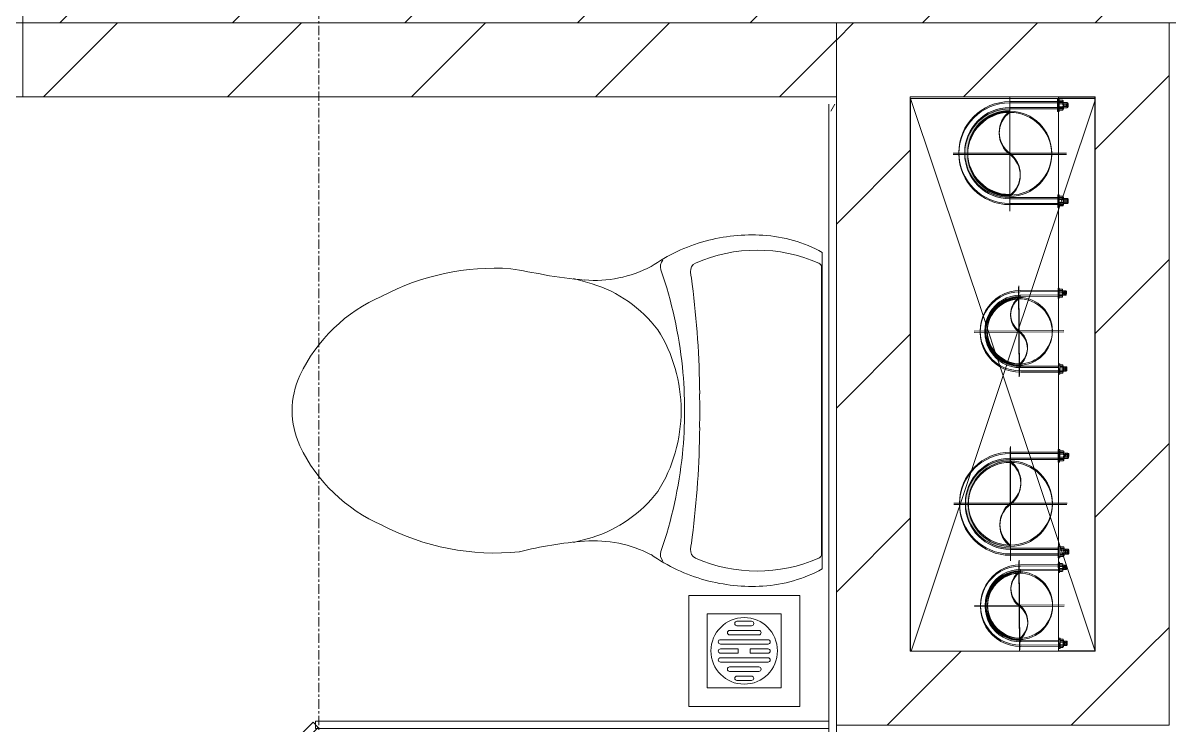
# Model space of a CAD drawing. Header units: millimetres. Extents: x 5359 to 218750, y -16347 to 109893.
# Drawn here: x 45553 to 47103, y 65887 to 66837 of the extents above; entities that cross this region are included whole.
import ezdxf

# ---------------------------------------------------------------- set-up
doc = ezdxf.new("R2010")
doc.units = ezdxf.units.MM
doc.linetypes.add('Grid Line', pattern=[22.225, 12.7, -3.175, 3.175, -3.175])
doc.linetypes.add('IMPORT-CENTER _3_', pattern=[10.16, 6.35, -1.27, 1.27, -1.27])
for name, color, linetype, lineweight in [('0-1', 7, 'Continuous', 5), ('0-2', 9, 'Continuous', 9), ('A-DETL-GENF-1', 9, 'Continuous', 9), ('A-DOOR-1', 9, 'Continuous', 9), ('A-FLOR-1', 9, 'Continuous', 9), ('A-GLAZ-CURT-1', 9, 'Continuous', 9), ('A-WALL-1', 53, 'Continuous', 18), ('A-WALL-2', 9, 'Continuous', 9), ('A-WALL-3', 113, 'Continuous', 18), ('A-WALL-PATT-1', 10, 'Continuous', 9), ('A-WALL-PATT-2', 9, 'Continuous', 9), ('A-WALL-PATT-3', 111, 'Continuous', 9), ('G-IMPT', 8, 'Continuous', 9), ('G-IMPT-1', 8, 'IMPORT-CENTER _3_', 9), ('I-WALL-1', 53, 'Continuous', 18), ('M-EQPM', 50, 'Continuous', 9), ('M-EQPM-1', 9, 'Continuous', 9), ('P-SANR-FIXT-1', 9, 'Continuous', 9), ('S-GRID-1', 1, 'Grid Line', 9)]:
    doc.layers.add(name, color=color, linetype=linetype, lineweight=lineweight)
pattern_1 = [(45, (0, 0), (-124.4508, 124.4508), [])]

# ---------------------------------------------------------------- blocks, each defined once
blk = doc.blocks.new('NCV_TKTC_KET CAU_rvt-1-TKCS_MB ĐỊNH VỊ CỔNG-HÀNG RÀO')
at = {"layer": 'A-FLOR-1'}
for p, q in [((46753, 66734.9), (47002.6, 66734.9)), ((46753, 65986.9), (46753, 66734.9))]:
    blk.add_line(p, q, dxfattribs=at)
blk = doc.blocks.new('DOOR_CW_01 CANH MO-PANEL KINH - DIG_02-800x2200-CỬA NHÔM KÍNH-401063-TKCS_MB ĐỊNH VỊ CỔNG-HÀNG RÀO')
at = {"layer": 'A-DETL-GENF-1'}
for p, q in [((-347, -182), (-347, -62)), ((-347, -62), (-307, -62)), ((-307, -62), (-307, -182)), ((-307, -182), (-347, -182)), ((-341, -196), (-341, -182)), ((-341, -182), (-313, -182)), ((-313, -182), (-313, -196)), ((-347, -196), (-341, -196)), ((-347, -638), (-347, -196)), ((-307, -196), (-313, -196)), ((-307, -196), (-307, -638)), ((-383.9, -611.2), (-377.3, -615.8)), ((-270.1, -611.2), (-276.7, -615.8)), ((-392, -637), (-392, -716.5)), ((-384, -699.5), (-384, -637)), ((-347, -638), (-341, -638)), ((-341, -652), (-341, -638)), ((-307, -638), (-313, -638)), ((-313, -638), (-313, -652)), ((-270, -699.5), (-270, -637)), ((-262, -637), (-262, -716.5)), ((-307, -652), (-347, -652)), ((-347, -652), (-347, -772)), ((-313, -652), (-341, -652)), ((-307, -772), (-307, -652)), ((-349, -692.2), (-349, -731.8)), ((-347, -692.2), (-349, -692.2)), ((-347, -692.2), (-347, -731.8)), ((-307, -692.2), (-307, -731.8)), ((-307, -692.2), (-305, -692.2)), ((-305, -692.2), (-305, -731.8)), ((-349, -703.5), (-380, -703.5)), ((-305, -703.5), (-274, -703.5)), ((-349, -720.5), (-388, -720.5)), ((-305, -720.5), (-266, -720.5)), ((-349, -731.8), (-347, -731.8)), ((-305, -731.8), (-307, -731.8)), ((-347, -772), (-307, -772))]:
    blk.add_line(p, q, dxfattribs=at)
blk.add_circle((-357, -60), 10, dxfattribs=at)
for centre, radius, start, end in [((-357, -60), 714, 268, 0), ((-347, -637), 45, 145, 180), ((-347, -637), 37, 145, 180), ((-307, -637), 37, 0, 35), ((-307, -637), 45, 360, 35), ((-380, -699.5), 4, 180, 270), ((-274, -699.5), 4, 270, 0), ((-388, -716.5), 4, 180, 270), ((-266, -716.5), 4, 270, 0)]:
    blk.add_arc(centre, radius, start, end, dxfattribs=at)
at = {"layer": 'A-DOOR-1'}
for p, q in [((-400, -50), (-400, 50)), ((-400, 50), (-350, 50)), ((-350, 50), (-350, 0)), ((350, 0), (350, 50)), ((350, 50), (400, 50)), ((400, 50), (400, -50)), ((-360, 0), (-360, -50)), ((-350, 0), (-360, 0)), ((360, 0), (350, 0)), ((360, -50), (360, 0)), ((-360, -50), (-400, -50)), ((-357, -50), (-332, -50)), ((400, -50), (360, -50))]:
    blk.add_line(p, q, dxfattribs=at)
blk = doc.blocks.new('TOILET - TOILET-400871-TKCS_MB ĐỊNH VỊ CỔNG-HÀNG RÀO')
at = {"layer": 'P-SANR-FIXT-1'}
for p, q in [((-171.7, 330.3), (-178.6, 355.5)), ((171.7, 330.3), (178.6, 355.5)), ((214.2, 19), (-214.2, 19)), ((194, 19.9), (-194, 19.9))]:
    blk.add_line(p, q, dxfattribs=at)
for centre, radius, start, end in [((0, 624.4), 111.7, 64.7718, 115.2282), ((45.1, 528.6), 217.6, 115.2282, 156.7784), ((-45.1, 528.6), 217.6, 23.2216, 64.7718), ((137.1, 461.2), 329.8, 152.3122, 185.6513), ((-137.1, 461.2), 329.8, 356.3165, 27.6878), ((-1948.3, 805.1), 2171.2, 349.1051, 350.319), ((-719.2, 297.5), 544.3, 4.5441, 13.9464), ((719.2, 297.5), 544.3, 169.7121, 175.4559), ((-343.5, 327.4), 167.3, 332.62, 4.5441), ((-0.4, 384), 179.5, 197.4036, 232.5964), ((0.4, 384), 179.5, 307.4036, 342.5964), ((343.5, 327.4), 167.3, 175.4559, 207.38), ((-4, 115.7), 233.6, 144.7853, 164.7039), ((4, 115.7), 233.6, 15.2961, 35.2147), ((-195, 224.1), 13.8, 71.0073, 129.3276), ((0.6, 792.1), 586.9, 251.0073, 264.1678), ((0, 416), 206.1, 237.9268, 270), ((0, 416), 206.1, 270, 302.0732), ((-0.6, 792.1), 586.9, 275.8322, 288.9927), ((195, 224.1), 13.8, 50.6724, 108.9927), ((0, 786.7), 581.5, 264.1678, 275.8322), ((-9.8, 107.2), 207.3, 156.2862, 203.7138), ((-189.1, 185.5), 11.7, 82.4212, 154.5895), ((178.9, 2951.3), 2778.4, 262.4212, 262.7649), ((-14.3, 1400.4), 1215.6, 262.593, 269.6026), ((14.3, 1400.4), 1215.6, 270.3974, 277.407), ((-178.9, 2951.3), 2778.4, 277.2351, 277.5788), ((189.1, 185.5), 11.7, 25.4105, 97.5788), ((9.8, 107.2), 207.3, 336.2862, 23.7138), ((1.9, 114.1), 239.7, 164.7039, 183.5487), ((0, 3462.8), 3278, 269.6026, 270.3974), ((-1.9, 114.1), 239.7, 356.4513, 15.2961), ((-46.1, 111.1), 191.6, 183.5487, 208.7191), ((46.1, 111.1), 191.6, 331.2809, 356.4513), ((-193.7, 26.4), 6.48, 203.7138, 267.6832), ((193.7, 26.4), 6.48, 272.3168, 336.2862)]:
    blk.add_arc(centre, radius, start, end, dxfattribs=at)
blk = doc.blocks.new('THU NUOC - THU NUOC-V23-TKCS_MB ĐỊNH VỊ CỔNG-HÀNG RÀO')
at = {"layer": 'M-EQPM-1'}
for p, q in [((-66.3, -70.6), (-66.3, 79.4)), ((-66.3, 79.4), (83.7, 79.4)), ((83.7, 79.4), (83.7, -70.6)), ((58.7, 54.4), (-41.3, 54.4)), ((-41.3, 54.4), (-41.3, -45.6)), ((58.7, -45.6), (58.7, 54.4)), ((-11, 32.1), (28.5, 32.1)), ((-1.1, 44.5), (18.5, 44.5)), ((18.5, 38.5), (-1.1, 38.5)), ((-23.3, 19.6), (40.9, 19.6)), ((28.5, 26.1), (-11, 26.1)), ((40.9, 13.6), (-23.3, 13.6)), ((-23.3, 7.2), (0.7, 7.2)), ((0.7, 1.2), (-23.3, 1.2)), ((0.7, 7.2), (0.7, 1.2)), ((16.7, 1.2), (16.7, 7.2)), ((16.7, 7.2), (40.9, 7.2)), ((40.9, 1.2), (16.7, 1.2)), ((-23.3, -4.8), (40.9, -4.8)), ((40.9, -10.8), (-23.3, -10.8)), ((-11, -17.3), (28.5, -17.3)), ((28.5, -23.3), (-11, -23.3)), ((-1.1, -29.6), (18.5, -29.6)), ((-41.3, -45.6), (58.7, -45.6)), ((18.5, -35.6), (-1.1, -35.6)), ((83.7, -70.6), (-66.3, -70.6))]:
    blk.add_line(p, q, dxfattribs=at)
for centre, radius, start, end in [((8.7, 4.4), 45, 0, 180), ((8.7, 4.4), 45, 360, 180), ((-11, 29.1), 3, 90, 270), ((-1.1, 41.5), 3, 90, 270), ((18.5, 41.5), 3, 270, 90), ((28.5, 29.1), 3, 270, 90), ((-23.3, 16.6), 3, 90, 270), ((40.9, 16.6), 3, 270, 90), ((8.7, 4.4), 45, 180, 0), ((8.7, 4.4), 45, 180, 360), ((-23.3, 4.2), 3, 90, 270), ((40.9, 4.2), 3, 270, 90), ((-23.3, -7.8), 3, 90, 270), ((40.9, -7.8), 3, 270, 90), ((-11, -20.3), 3, 90, 270), ((-1.1, -32.6), 3, 90, 270), ((18.5, -32.6), 3, 270, 90), ((28.5, -20.3), 3, 270, 90)]:
    blk.add_arc(centre, radius, start, end, dxfattribs=at)
blk = doc.blocks.new('System Panel - Glazed-580250-TKCS_MB ĐỊNH VỊ CỔNG-HÀNG RÀO')
at = {"layer": 'A-GLAZ-CURT-1'}
for p, q in [((350.6, 5), (-350.6, 5)), ((-350.6, 5), (-350.6, -5)), ((350.6, -5), (350.6, 5)), ((-350.6, -5), (350.6, -5))]:
    blk.add_line(p, q, dxfattribs=at)
blk = doc.blocks.new('System Panel - Glazed-917855-TKCS_MB ĐỊNH VỊ CỔNG-HÀNG RÀO')
at = {"layer": 'A-GLAZ-CURT-1'}
for p, q in [((347.1, 5), (-347.1, 5)), ((-347.1, 5), (-347.1, -5)), ((347.1, -5), (347.1, 5)), ((-347.1, -5), (347.1, -5))]:
    blk.add_line(p, q, dxfattribs=at)
blk = doc.blocks.new('NCV_TKTC_TANG 1_rvt-1-TKCS_MB ĐỊNH VỊ CỔNG-HÀNG RÀO')
at = {"layer": 'A-WALL-PATT-1'}
h = blk.add_hatch(dxfattribs=at)
h.set_pattern_fill('FP_2', color=256, style=0, pattern_type=2)
h.set_pattern_definition(pattern_1)
h.paths.add_polyline_path([(45552.6, 66736.9), (46653, 66736.9), (46653, 66836.9), (45552.6, 66836.9), (45552.6, 66786.9)])
h.paths.add_polyline_path([(44652.6, 66736.9), (44752.6, 66736.9), (44752.6, 66836.9), (44652.6, 66836.9), (44652.6, 66786.9)])
h = blk.add_hatch(dxfattribs=at)
h.set_pattern_fill('FP_4', color=256, style=0, pattern_type=2)
h.set_pattern_definition([(0, (0, 0), (894.08, 223.52), [73.762, -596.798, 73.762, -596.798, -3576.32]), (0, (0, 0), (894.08, 223.52), [-1341.12, 73.762, -1267.358, 73.762, -596.798, -1564.64]), (0, (0, 0), (894.08, 223.52), [-3352.8, 73.762, -373.278, 73.762, -1043.838]), (120, (335.28, 111.76), (-640.614, 662.536), [73.762, -596.798, 73.762, -4173.118]), (120, (335.28, 111.76), (-640.614, 662.536), [-744.322, -596.798, 73.762, -1267.358, -2235.2]), (120, (335.28, 111.76), (-640.614, 662.536), [-2682.24, 73.762, -596.798, 73.762, -1490.878]), (120, (335.28, 111.76), (-640.614, 662.536), [-3426.562, -373.278, 73.762, -1043.838]), (240, (447.04, 558.8), (-253.466, -886.056), [73.762, -596.798, 73.762, -4173.118]), (240, (447.04, 558.8), (-253.466, -886.056), [-744.322, -596.798, 73.762, -1267.358, -2235.2]), (240, (447.04, 558.8), (-253.466, -886.056), [-2682.24, 73.762, -596.798, 73.762, -1490.878]), (240, (447.04, 558.8), (-253.466, -886.056), [-3426.562, -373.278, 73.762, -1043.838])])
h.paths.add_polyline_path([(46642.6, 64936.9), (46652.6, 64936.9), (46652.6, 66726.9), (46642.6, 66726.9), (46645.1, 65396.3), (46650.2, 65393.8), (46650.2, 65378.4), (46642.6, 65378.4), (46642.6, 64946.9)])
at = {"layer": 'A-WALL-PATT-2'}
h = blk.add_hatch(dxfattribs=at)
h.set_pattern_fill('FP_3', color=256, style=0, pattern_type=2)
h.set_pattern_definition([(45, (0, 0), (-116.67262, 116.67262), [])])
h.paths.add_polyline_path([(44652.6, 66836.9), (44752.6, 66836.9), (44752.6, 66846.9), (44652.6, 66846.9)])
h.paths.add_polyline_path([(49052.6, 66836.9), (49052.6, 66846.9), (45552.6, 66846.9), (45552.6, 66836.9), (48934.4, 66836.9)])
at = {"layer": 'A-WALL-1'}
for p, q in [((46653, 66736.9), (46653, 66836.9)), ((46652.6, 66736.9), (46653, 66736.9))]:
    blk.add_line(p, q, dxfattribs=at)
at = {"layer": 'A-WALL-2'}
for p, q in [((46653, 66836.9), (45552.6, 66836.9)), ((45552.6, 66836.9), (46653, 66836.9)), ((45552.6, 66736.9), (46652.6, 66736.9))]:
    blk.add_line(p, q, dxfattribs=at)
at = {"layer": 'I-WALL-1'}
for p, q in [((45552.6, 66846.9), (45552.6, 66836.9)), ((46653, 66836.9), (49052.6, 66836.9)), ((46642.6, 66726.9), (46642.6, 65396.3)), ((46652.6, 65036.9), (46652.6, 66726.9)), ((47102.6, 66726.9), (47102.6, 65886.9)), ((47102.6, 65886.9), (46762.6, 65886.9))]:
    blk.add_line(p, q, dxfattribs=at)
at = {"layer": 'A-DOOR-1'}
blk.add_blockref('DOOR_CW_01 CANH MO-PANEL KINH - DIG_02-800x2200-CỬA NHÔM KÍNH-401063-TKCS_MB ĐỊNH VỊ CỔNG-HÀNG RÀO', (45152.6, 66786.9), dxfattribs=at)
at = {"layer": 'A-GLAZ-CURT-1', "rotation": 45.00000000000011}
blk.add_blockref('System Panel - Glazed-580250-TKCS_MB ĐỊNH VỊ CỔNG-HÀNG RÀO', (45700.5, 65639.5), dxfattribs=at)
at = {"layer": 'A-GLAZ-CURT-1'}
blk.add_blockref('System Panel - Glazed-917855-TKCS_MB ĐỊNH VỊ CỔNG-HÀNG RÀO', (46295.5, 65887.4), dxfattribs=at)
at = {"layer": 'M-EQPM-1'}
blk.add_blockref('THU NUOC - THU NUOC-V23-TKCS_MB ĐỊNH VỊ CỔNG-HÀNG RÀO', (46519.3, 65982.9), dxfattribs=at)
at = {"layer": 'P-SANR-FIXT-1', "rotation": 90.00000000000132}
blk.add_blockref('TOILET - TOILET-400871-TKCS_MB ĐỊNH VỊ CỔNG-HÀNG RÀO', (46652.6, 66312.4), dxfattribs=at)
blk = doc.blocks.new('TKTC_XREF_251221_MB TANG 1 - TKTC_XREF_260130_MB TANG 1_dwg_CUM U_DN100-4202115-TKCS_MB ĐỊNH VỊ CỔNG-HÀNG RÀO')
at = {"layer": 'G-IMPT'}
blk.add_hatch(color=256, dxfattribs=at).paths.add_polyline_path([(0, -61), (0, -57), (14.8, -55.1), (28.5, -49.4), (40.3, -40.3), (49.4, -28.5), (55.1, -14.8), (57, 0), (55.1, 14.8), (49.4, 28.5), (40.3, 40.3), (28.5, 49.4), (14.8, 55.1), (0, 57), (0, 61), (15.8, 58.9), (37.7, 47.3), (43.1, 43.1), (52.8, 30.5), (58.9, 15.8), (61, 0), (58.9, -15.8), (52.8, -30.5), (43.1, -43.1), (30.5, -52.8), (15.8, -58.9)])
for p, q in [((-79.1, 66.6), (-79.1, 63.4)), ((-76.6, 66.6), (-76.6, 63.4)), ((-74.6, 66.6), (-74.6, 63.4)), ((-72.7, 69.3), (-72.7, 60.7)), ((-66.9, 67.9), (-71.7, 67.9)), ((-66.9, 62.1), (-71.7, 62.1)), ((-65, 69), (0, 69)), ((-79.1, -63.4), (-79.1, -66.6)), ((-76.6, -63.4), (-76.6, -66.6)), ((-74.6, -63.4), (-74.6, -66.6)), ((-72.7, -60.7), (-72.7, -69.3)), ((-66.9, -62.1), (-71.7, -62.1)), ((-66.9, -67.9), (-71.7, -67.9)), ((-65, -69), (0, -69))]:
    blk.add_line(p, q, dxfattribs=at)
at = {"layer": 'G-IMPT', "flags": 128}
for points in [[(-72.7, 67.6), (-78.1, 67.6), (-78.1, 62.4), (-72.7, 62.4)], [(-71.7, 59.2), (-66.9, 59.2), (-66.9, 70.8), (-71.7, 70.8)], [(-66.9, 70.8), (-66.9, 72.7), (-65, 72.7), (-65, 57.3), (-66.9, 57.3), (-66.9, 59.2)], [(-65, 61), (0, 61), (0, 57)], [(-66.9, -59.2), (-66.9, -57.3), (-65, -57.3), (-65, -72.7), (-66.9, -72.7), (-66.9, -70.8)], [(-65, -61), (0, -61), (0, -57)], [(-72.7, -62.4), (-78.1, -62.4), (-78.1, -67.6), (-72.7, -67.6)], [(-71.7, -70.8), (-66.9, -70.8), (-66.9, -59.2), (-71.7, -59.2)]]:
    blk.add_lwpolyline(points, dxfattribs=at)
at = {"layer": 'G-IMPT'}
for centre, radius, start, end in [((-78.1, 66.6), 0.96, 90, 180), ((-78.1, 63.4), 0.96, 180, 270), ((-71.1, 69.3), 1.56, 112.6199, 247.3801), ((-67.9, 65), 4.8, 143.1301, 216.8699), ((-71.1, 60.7), 1.56, 112.6199, 247.3801), ((0, 0), 69, 270, 90), ((0, 0), 61, 270, 90), ((0, 0), 57, 270, 90), ((-78.1, -63.4), 0.96, 90, 180), ((-78.1, -66.6), 0.96, 180, 270), ((-71.1, -60.7), 1.56, 112.6199, 247.3801), ((-67.9, -65), 4.8, 143.1301, 216.8699), ((-71.1, -69.3), 1.56, 112.6199, 247.3801)]:
    blk.add_arc(centre, radius, start, end, dxfattribs=at)
blk = doc.blocks.new('TKTC_XREF_251221_MB TANG 1 - TKTC_XREF_260130_MB TANG 1_dwg_$cc-4202117-TKCS_MB ĐỊNH VỊ CỔNG-HÀNG RÀO')
at = {"layer": 'G-IMPT'}
blk.add_circle((0, 0), 0.5, dxfattribs=at)
for centre, radius, start, end in [((0, 0), 0.5, 90, 270), ((0.188, 0.25), 0.313, 126.8699, 233.1301), ((-0.188, -0.25), 0.313, 306.8699, 53.1301)]:
    blk.add_arc(centre, radius, start, end, dxfattribs=at)
at = {"layer": 'G-IMPT-1'}
for p, q in [((0, -0.673), (0, 0.673)), ((-0.673, 0), (0.673, 0))]:
    blk.add_line(p, q, dxfattribs=at)
blk = doc.blocks.new('TKTC_XREF_251221_MB TANG 1 - TKTC_XREF_260130_MB TANG 1_dwg_$cc-V88-TKCS_MB ĐỊNH VỊ CỔNG-HÀNG RÀO')
at = {"layer": 'G-IMPT'}
blk.add_circle((0, 0), 0.5, dxfattribs=at)
for centre, radius, start, end in [((0, 0), 0.5, 90, 270), ((0.188, 0.25), 0.313, 126.8699, 233.1301), ((-0.188, -0.25), 0.313, 306.8699, 53.1301)]:
    blk.add_arc(centre, radius, start, end, dxfattribs=at)
at = {"layer": 'G-IMPT-1'}
for p, q in [((0, -0.673), (0, 0.673)), ((-0.673, 0), (0.673, 0))]:
    blk.add_line(p, q, dxfattribs=at)
blk = doc.blocks.new('TKTC_XREF_251221_MB TANG 1 - TKTC_XREF_260130_MB TANG 1_dwg_CUM U_DN100-4202112-TKCS_MB ĐỊNH VỊ CỔNG-HÀNG RÀO')
at = {"layer": 'G-IMPT'}
blk.add_hatch(color=256, dxfattribs=at).paths.add_polyline_path([(0, 61), (0, 57), (14.8, 55.1), (28.5, 49.4), (40.3, 40.3), (49.4, 28.5), (55.1, 14.8), (57, 0), (55.1, -14.8), (49.4, -28.5), (40.3, -40.3), (28.5, -49.4), (14.8, -55.1), (0, -57), (0, -61), (15.8, -58.9), (30.5, -52.8), (43.1, -43.1), (52.8, -30.5), (58.9, -15.8), (61, 0), (58.9, 15.8), (52.8, 30.5), (43.1, 43.1), (30.5, 52.8), (15.8, 58.9)])
for p, q in [((-79.1, 66.6), (-79.1, 63.4)), ((-76.6, 66.6), (-76.6, 63.4)), ((-74.6, 66.6), (-74.6, 63.4)), ((-72.7, 69.3), (-72.7, 60.7)), ((-66.9, 67.9), (-71.7, 67.9)), ((-65, 69), (0, 69)), ((-66.9, 62.1), (-71.7, 62.1)), ((-72.7, -60.7), (-72.7, -69.3)), ((-66.9, -62.1), (-71.7, -62.1)), ((-79.1, -63.4), (-79.1, -66.6)), ((-76.6, -63.4), (-76.6, -66.6)), ((-74.6, -63.4), (-74.6, -66.6)), ((-66.9, -67.9), (-71.7, -67.9)), ((-65, -69), (0, -69))]:
    blk.add_line(p, q, dxfattribs=at)
at = {"layer": 'G-IMPT', "flags": 128}
for points in [[(-72.7, 67.6), (-78.1, 67.6), (-78.1, 62.4), (-72.7, 62.4)], [(-71.7, 59.2), (-66.9, 59.2), (-66.9, 70.8), (-71.7, 70.8)], [(-66.9, 70.8), (-66.9, 72.7), (-65, 72.7), (-65, 57.3), (-66.9, 57.3), (-66.9, 59.2)], [(-65, 61), (0, 61), (0, 57)], [(-71.7, -70.8), (-66.9, -70.8), (-66.9, -59.2), (-71.7, -59.2)], [(-66.9, -59.2), (-66.9, -57.3), (-65, -57.3), (-65, -72.7), (-66.9, -72.7), (-66.9, -70.8)], [(-65, -61), (0, -61), (0, -57)], [(-72.7, -62.4), (-78.1, -62.4), (-78.1, -67.6), (-72.7, -67.6)]]:
    blk.add_lwpolyline(points, dxfattribs=at)
at = {"layer": 'G-IMPT'}
for centre, radius, start, end in [((-78.1, 66.6), 0.96, 90, 180), ((-78.1, 63.4), 0.96, 180, 270), ((-71.1, 69.3), 1.56, 112.6199, 247.3801), ((-67.9, 65), 4.8, 143.1301, 216.8699), ((0, 0), 69, 270, 90), ((-71.1, 60.7), 1.56, 112.6199, 247.3801), ((0, 0), 61, 270, 90), ((0, 0), 57, 270, 90), ((-71.1, -60.7), 1.56, 112.6199, 247.3801), ((-67.9, -65), 4.8, 143.1301, 216.8699), ((-78.1, -63.4), 0.96, 90, 180), ((-78.1, -66.6), 0.96, 180, 270), ((-71.1, -69.3), 1.56, 112.6199, 247.3801)]:
    blk.add_arc(centre, radius, start, end, dxfattribs=at)
blk = doc.blocks.new('TKTC_XREF_251221_MB TANG 1 - TKTC_XREF_260130_MB TANG 1_dwg_$cc-4202114-TKCS_MB ĐỊNH VỊ CỔNG-HÀNG RÀO')
at = {"layer": 'G-IMPT'}
blk.add_circle((0, 0), 0.5, dxfattribs=at)
for centre, radius, start, end in [((0, 0), 0.5, 90, 270), ((0.188, 0.25), 0.313, 126.8699, 233.1301), ((-0.188, -0.25), 0.313, 306.8699, 53.1301)]:
    blk.add_arc(centre, radius, start, end, dxfattribs=at)
at = {"layer": 'G-IMPT-1'}
for p, q in [((0, -0.673), (0, 0.673)), ((-0.673, 0), (0.673, 0))]:
    blk.add_line(p, q, dxfattribs=at)
blk = doc.blocks.new('TKTC_XREF_251221_MB TANG 1 - TKTC_XREF_260130_MB TANG 1_dwg_$cc-4202118-TKCS_MB ĐỊNH VỊ CỔNG-HÀNG RÀO')
at = {"layer": 'G-IMPT'}
blk.add_circle((0, 0), 0.5, dxfattribs=at)
for centre, radius, start, end in [((0, 0), 0.5, 90, 270), ((0.188, 0.25), 0.313, 126.8699, 233.1301), ((-0.188, -0.25), 0.313, 306.8699, 53.1301)]:
    blk.add_arc(centre, radius, start, end, dxfattribs=at)
at = {"layer": 'G-IMPT-1'}
for p, q in [((0, -0.673), (0, 0.673)), ((-0.673, 0), (0.673, 0))]:
    blk.add_line(p, q, dxfattribs=at)
blk = doc.blocks.new('TKTC_XREF_251221_MB TANG 1 - TKTC_XREF_260130_MB TANG 1_dwg_$cc-V99-TKCS_MB ĐỊNH VỊ CỔNG-HÀNG RÀO')
at = {"layer": 'G-IMPT'}
blk.add_circle((0, 0), 0.5, dxfattribs=at)
for centre, radius, start, end in [((0, 0), 0.5, 90, 270), ((0.188, 0.25), 0.313, 126.8699, 233.1301), ((-0.188, -0.25), 0.313, 306.8699, 53.1301)]:
    blk.add_arc(centre, radius, start, end, dxfattribs=at)
at = {"layer": 'G-IMPT-1'}
for p, q in [((0, -0.673), (0, 0.67)), ((-0.673, 0), (0.673, 0))]:
    blk.add_line(p, q, dxfattribs=at)
blk = doc.blocks.new('TKTC_XREF_251221_MB TANG 1 - TKTC_XREF_260130_MB TANG 1_dwg-4202109-TKCS_MB ĐỊNH VỊ CỔNG-HÀNG RÀO')
at = {"layer": 'G-IMPT'}
blk.add_line((-156149.5, -334609.6), (-156149.5, -335359.1), dxfattribs=at)
at = {"layer": 'G-IMPT', "flags": 128}
for points in [[(-156149.1, -335359), (-156198.7, -335358.8), (-156198.7, -334609.7)], [(-156198.7, -335359.7), (-156198.7, -334610.3), (-156149.6, -334610.6), (-156149.6, -335359.9)]]:
    blk.add_lwpolyline(points, dxfattribs=at)
for name, p, xscale, yscale, zscale, rotation in [('TKTC_XREF_251221_MB TANG 1 - TKTC_XREF_260130_MB TANG 1_dwg_$cc-4202114-TKCS_MB ĐỊNH VỊ CỔNG-HÀNG RÀO', (-156264.6, -334687.6), 113.7150000000092, 113.7150000000092, 113.7150000000092, 0.04476088158440977), ('TKTC_XREF_251221_MB TANG 1 - TKTC_XREF_260130_MB TANG 1_dwg_$cc-V99-TKCS_MB ĐỊNH VỊ CỔNG-HÀNG RÀO', (-156264.6, -334685.9), 113.7150000000092, 113.7150000000092, 113.7150000000092, 0.04476088158440977), ('TKTC_XREF_251221_MB TANG 1 - TKTC_XREF_260130_MB TANG 1_dwg_CUM U_DN100-4202112-TKCS_MB ĐỊNH VỊ CỔNG-HÀNG RÀO', (-156264.6, -334685), 0.9974999999999987, 0.9974999999999987, 0.9974999999999987, 180.0467435561312), ('TKTC_XREF_251221_MB TANG 1 - TKTC_XREF_260130_MB TANG 1_dwg_CUM U_DN100-4202112-TKCS_MB ĐỊNH VỊ CỔNG-HÀNG RÀO', (-156264.6, -334686.7), 0.9975000000000005, 0.9975000000000005, 0.9975000000000005, 180.0467435561312), ('TKTC_XREF_251221_MB TANG 1 - TKTC_XREF_260130_MB TANG 1_dwg_$cc-4202118-TKCS_MB ĐỊNH VỊ CỔNG-HÀNG RÀO', (-156252.1, -334927.9), 90.0000000000512, 90.0000000000512, 90.0000000000512, 0.419778997776333), ('TKTC_XREF_251221_MB TANG 1 - TKTC_XREF_260130_MB TANG 1_dwg_$cc-4202118-TKCS_MB ĐỊNH VỊ CỔNG-HÀNG RÀO', (-156252, -334926.1), 90.0000000000512, 90.0000000000512, 90.0000000000512, 0.419778997776333), ('TKTC_XREF_251221_MB TANG 1 - TKTC_XREF_260130_MB TANG 1_dwg_CUM U_DN100-4202112-TKCS_MB ĐỊNH VỊ CỔNG-HÀNG RÀO', (-156263.8, -335161.1), 0.9974999999999966, 0.9974999999999966, 0.9974999999999966, 180.0467435564899), ('TKTC_XREF_251221_MB TANG 1 - TKTC_XREF_260130_MB TANG 1_dwg_CUM U_DN100-4202112-TKCS_MB ĐỊNH VỊ CỔNG-HÀNG RÀO', (-156263.7, -335159.3), 0.9974999999999966, 0.9974999999999966, 0.9974999999999966, 180.0467435564899), ('TKTC_XREF_251221_MB TANG 1 - TKTC_XREF_260130_MB TANG 1_dwg_$cc-4202117-TKCS_MB ĐỊNH VỊ CỔNG-HÀNG RÀO', (-156251.7, -335299), 90.0000000000512, 90.0000000000512, 90.0000000000512, 0.419778997776333), ('TKTC_XREF_251221_MB TANG 1 - TKTC_XREF_260130_MB TANG 1_dwg_$cc-4202117-TKCS_MB ĐỊNH VỊ CỔNG-HÀNG RÀO', (-156251.6, -335297.2), 90.0000000000512, 90.0000000000512, 90.0000000000512, 0.419778997776333)]:
    blk.add_blockref(name, p, dxfattribs=dict(xscale=xscale, yscale=yscale, zscale=zscale, rotation=rotation))
at = {"extrusion": (0, 0, -1)}
for name, p, xscale, yscale, zscale, rotation in [('TKTC_XREF_251221_MB TANG 1 - TKTC_XREF_260130_MB TANG 1_dwg_CUM U_DN100-4202115-TKCS_MB ĐỊNH VỊ CỔNG-HÀNG RÀO', (156250.2, -334927.9), 0.7894736842105242, 0.7894736842105242, -0.7894736842105241, 359.5802210006287), ('TKTC_XREF_251221_MB TANG 1 - TKTC_XREF_260130_MB TANG 1_dwg_CUM U_DN100-4202115-TKCS_MB ĐỊNH VỊ CỔNG-HÀNG RÀO', (156250.1, -334926.1), 0.7894736842105242, 0.7894736842105242, -0.7894736842105241, 359.5802210006287), ('TKTC_XREF_251221_MB TANG 1 - TKTC_XREF_260130_MB TANG 1_dwg_$cc-V88-TKCS_MB ĐỊNH VỊ CỔNG-HÀNG RÀO', (156263.8, -335161.1), 113.7150000000092, 113.7150000000092, -113.7150000000092, 179.9532564459116), ('TKTC_XREF_251221_MB TANG 1 - TKTC_XREF_260130_MB TANG 1_dwg_$cc-V88-TKCS_MB ĐỊNH VỊ CỔNG-HÀNG RÀO', (156263.7, -335159.3), 113.7150000000092, 113.7150000000092, -113.7150000000092, 179.9532564459116), ('TKTC_XREF_251221_MB TANG 1 - TKTC_XREF_260130_MB TANG 1_dwg_CUM U_DN100-4202115-TKCS_MB ĐỊNH VỊ CỔNG-HÀNG RÀO', (156249.7, -335297.2), 0.7894736842105242, 0.7894736842105242, -0.7894736842105241, 359.5802210006287), ('TKTC_XREF_251221_MB TANG 1 - TKTC_XREF_260130_MB TANG 1_dwg_CUM U_DN100-4202115-TKCS_MB ĐỊNH VỊ CỔNG-HÀNG RÀO', (156249.8, -335299), 0.7894736842105242, 0.7894736842105242, -0.7894736842105241, 359.5802210006287)]:
    blk.add_blockref(name, p, dxfattribs=dict(at, xscale=xscale, yscale=yscale, zscale=zscale, rotation=rotation))
blk = doc.blocks.new('TKTC_XREF_251221_MB TANG 1 - TKTC_XREF_251221_MB TANG 1-2038492-TKCS_MB ĐỊNH VỊ CỔNG-HÀNG RÀO')
blk.add_blockref('TKTC_XREF_251221_MB TANG 1 - TKTC_XREF_260130_MB TANG 1_dwg-4202109-TKCS_MB ĐỊNH VỊ CỔNG-HÀNG RÀO', (169499.1, 384109.7))

msp = doc.modelspace()

# ---------------------------------------------------------------- hatches: boundary and pattern name
at = {"layer": 'A-WALL-PATT-3'}
h = msp.add_hatch(dxfattribs=at)
h.set_pattern_fill('FP_1', color=256, style=0, pattern_type=2)
h.set_pattern_definition(pattern_1)
h.paths.add_polyline_path([(46752.6, 65886.9), (46752.6, 66836.9), (46652.6, 66836.9), (46652.6, 65886.9)])
h = msp.add_hatch(dxfattribs=at)
h.set_pattern_fill('FP_1', color=256, style=0, pattern_type=2)
h.set_pattern_definition(pattern_1)
h.paths.add_polyline_path([(47102.6, 66736.9), (47102.6, 66836.9), (46752.6, 66836.9), (46752.6, 66736.9), (47002.6, 66736.9)])
h = msp.add_hatch(dxfattribs=at)
h.set_pattern_fill('FP_1', color=256, style=0, pattern_type=2)
h.set_pattern_definition(pattern_1)
h.paths.add_polyline_path([(47002.6, 65986.9), (47102.6, 65986.9), (47102.6, 66736.9), (47002.6, 66736.9), (47002.6, 66004.7)])
h = msp.add_hatch(dxfattribs=at)
h.set_pattern_fill('FP_1', color=256, style=0, pattern_type=2)
h.set_pattern_definition(pattern_1)
h.paths.add_polyline_path([(47102.6, 65886.9), (47102.6, 65986.9), (46752.6, 65986.9), (46752.6, 65886.9)])

# ---------------------------------------------------------------- linework, layer by layer
at = {"layer": '0-2'}
for p, q in [((46854.7, 66430.2), (46752.9, 66734.9)), ((46884.6, 66379.3), (47002.6, 66732.5)), ((46855.9, 66426.5), (46854.8, 66429.9)), ((46867.5, 66391.7), (46857.1, 66423)), ((46753.6, 65986.9), (46883.1, 66374.7)), ((47002.7, 65986.8), (46870.7, 66382.3))]:
    msp.add_line(p, q, dxfattribs=at)
at = {"layer": 'A-WALL-3'}
for p, q in [((46652.6, 66836.9), (46652.6, 65886.9)), ((47102.6, 66836.9), (46652.6, 66836.9)), ((47102.6, 65886.9), (47102.6, 66836.9)), ((46752.6, 65986.9), (46752.6, 66736.9)), ((46752.6, 66736.9), (47002.6, 66736.9)), ((47002.6, 66736.9), (47002.6, 65986.9)), ((47002.6, 65986.9), (46752.6, 65986.9)), ((46652.6, 65886.9), (47102.6, 65886.9))]:
    msp.add_line(p, q, dxfattribs=at)
at = {"layer": 'S-GRID-1'}
msp.add_line((45952.6, 13102.5), (45952.6, 80482.7), dxfattribs=at)

# ---------------------------------------------------------------- block references
at = {"layer": '0-1'}
for name in ['NCV_TKTC_KET CAU_rvt-1-TKCS_MB ĐỊNH VỊ CỔNG-HÀNG RÀO', 'NCV_TKTC_TANG 1_rvt-1-TKCS_MB ĐỊNH VỊ CỔNG-HÀNG RÀO']:
    msp.add_blockref(name, (0, 0), dxfattribs=at)
at = {"layer": 'M-EQPM'}
msp.add_blockref('TKTC_XREF_251221_MB TANG 1 - TKTC_XREF_251221_MB TANG 1-2038492-TKCS_MB ĐỊNH VỊ CỔNG-HÀNG RÀO', (33652.6, 17236.9), dxfattribs=at)

doc.saveas('drawing.dxf')
